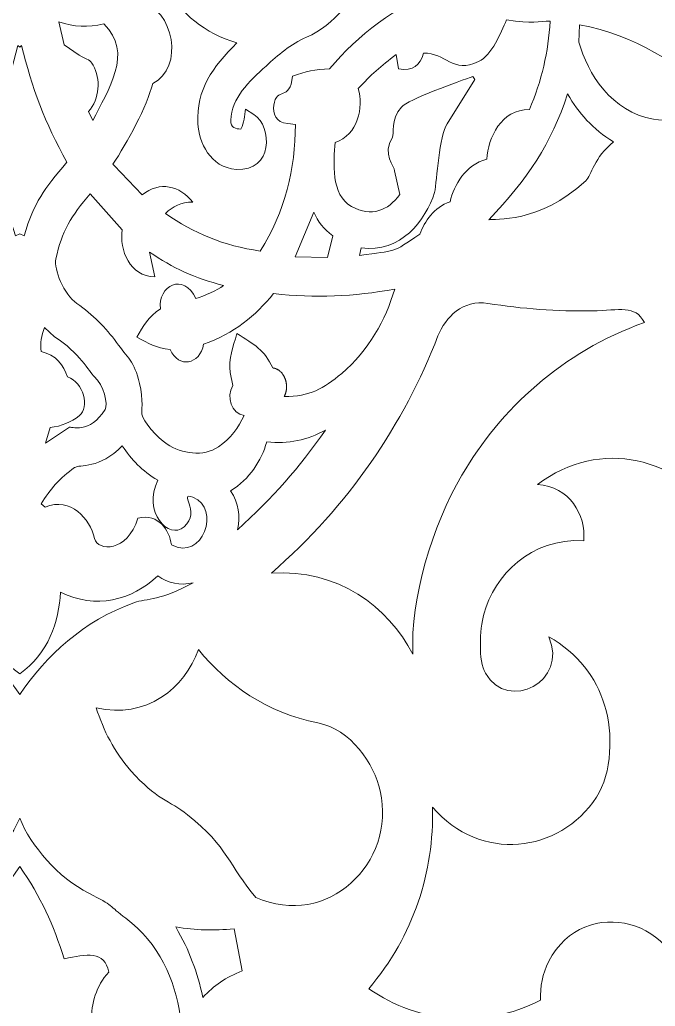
# Model space of a CAD drawing. Header units: millimetres. Extents: x -14.9 to 15.1, y 6.5 to 76.5.
# Drawn here: x 0.1 to 8.94, y 19.29 to 33.02 of the extents above; entities that cross this region are included whole.
import ezdxf

# ---------------------------------------------------------------- set-up
doc = ezdxf.new("R2010")
doc.units = ezdxf.units.MM
doc.header["$MEASUREMENT"] = 0
doc.layers.add('Layer 1', color=7, linetype='Continuous')

msp = doc.modelspace()

# ---------------------------------------------------------------- linework, layer by layer
at = {"layer": 'Layer 1', "color": 250, "lineweight": 9}
for points, knots in [([(-14.9024, 6.4618), (-14.9024, 6.4618), (15.0977, 6.4618), (15.0977, 6.4618), (15.0977, 6.4618), (15.0977, 6.4618), (15.0977, 76.4618), (15.0977, 76.4618), (15.0977, 76.4618), (15.0977, 76.4618), (-14.9024, 76.4618), (-14.9024, 76.4618), (-14.9024, 76.4618), (-14.9024, 76.4618), (-14.9024, 6.4618), (-14.9024, 6.4618)], [0, 0, 0, 0, 0.2, 0.2, 0.2, 0.2, 0.4, 0.4, 0.4, 0.4, 0.6, 0.6, 0.6, 0.6, 1, 1, 1, 1]), ([(1.4133, 30.9861), (1.4133, 30.9861), (1.4144, 30.9835), (1.4144, 30.9835), (1.4144, 30.9835), (1.4144, 30.9835), (1.3929, 31.0054), (1.3929, 31.0054), (1.3929, 31.0054), (1.59, 31.2963), (1.8683, 31.8141), (1.9466, 32.1278), (1.9466, 32.1278), (2.3881, 32.3531), (2.2472, 33.1511), (1.7627, 33.2869), (1.7627, 33.2869), (1.7627, 33.2869), (1.6818, 33.3692), (1.6818, 33.3692), (1.6818, 33.3692), (1.8425, 33.6169), (1.7871, 34.0939), (1.4833, 33.9643), (1.4833, 33.9643), (1.3513, 33.9079), (0.9987, 33.8509), (0.8487, 33.8483), (0.8487, 33.8483), (0.7308, 33.8462), (0.6401, 33.7955), (0.5633, 33.7272), (0.5633, 33.7272), (0.5633, 33.7272), (0.5372, 33.7484), (0.5372, 33.7484), (0.5372, 33.7484), (0.5372, 33.7484), (0.5515, 33.8464), (0.5515, 33.8464), (0.5515, 33.8464), (0.7233, 33.932), (0.8484, 34.1078), (0.8989, 34.2629), (0.8989, 34.2629), (1.1069, 34.2874), (1.2664, 34.4705), (1.3662, 34.5964), (1.3662, 34.5964), (1.2541, 34.7729), (1.1548, 34.9148), (0.9376, 35.0228), (0.9376, 35.0228), (0.9376, 35.0228), (1.1706, 35.4015), (1.1706, 35.4015), (1.1706, 35.4015), (1.4104, 35.2839), (1.6543, 35.2231), (1.9334, 35.2226), (1.9334, 35.2226), (1.9334, 35.2226), (2.0232, 34.6325), (2.0232, 34.6325), (2.0232, 34.6325), (2.0424, 34.5384), (1.8313, 33.8818), (2.1201, 33.4486), (2.1201, 33.4486), (2.3448, 33.112), (2.6664, 32.8233), (3.1171, 32.6953), (3.1171, 32.6953), (2.7777, 32.3512), (2.5519, 32.0481), (2.5769, 31.5725), (2.5769, 31.5725), (2.5903, 31.3144), (2.7404, 30.9595), (3.1119, 30.9345), (3.1119, 30.9345), (3.6211, 30.9001), (3.6162, 31.5275), (3.3543, 31.6974), (3.3543, 31.6974), (3.3543, 31.6974), (3.2358, 31.7728), (3.2358, 31.7728), (3.2358, 31.7728), (3.2235, 31.6788), (3.2221, 31.5824), (3.1744, 31.495), (3.1744, 31.495), (3.0993, 31.4975), (3.0318, 31.5041), (3.0333, 31.6201), (3.0333, 31.6201), (3.0376, 31.9225), (3.2909, 32.1582), (3.5241, 32.372), (3.5241, 32.372), (3.6868, 32.5209), (3.8687, 32.6776), (4.0844, 32.7726), (4.0844, 32.7726), (4.8894, 33.1276), (5.141, 34.2158), (5.0391, 34.9318), (5.0391, 34.9318), (5.0391, 34.9318), (4.9166, 35.4161), (4.9166, 35.4161), (4.9166, 35.4161), (4.9166, 35.4161), (4.9803, 35.4385), (4.9803, 35.4385), (4.9803, 35.4385), (5.046, 34.7237), (5.3332, 33.9581), (5.9528, 33.4333), (5.9528, 33.4333), (5.2988, 33.2016), (4.8116, 32.8087), (4.4077, 32.3328), (4.4077, 32.3328), (4.202, 32.3291), (4.079, 32.2968), (3.8933, 32.2312), (3.8933, 32.2312), (3.8543, 31.8688), (3.6716, 32.0938), (3.6311, 31.8266), (3.6311, 31.8266), (3.6156, 31.7238), (3.6572, 31.5767), (3.8259, 31.5713), (3.8259, 31.5713), (3.8259, 31.5713), (3.9315, 31.5579), (3.9315, 31.5579), (3.9315, 31.5579), (3.9301, 30.943), (3.7904, 30.3457), (3.4424, 29.798), (3.4424, 29.798), (2.9317, 29.8701), (2.5175, 30.0488), (2.1227, 30.3207), (2.1227, 30.3207), (2.2283, 30.4186), (2.3413, 30.4772), (2.5037, 30.4791), (2.5037, 30.4791), (2.327, 30.7068), (2.047, 30.7763), (1.7986, 30.5791), (1.7986, 30.5791), (1.7986, 30.5791), (1.4133, 30.9861), (1.4133, 30.9861)], [0, 0, 0, 0, 0.0243902, 0.0243902, 0.0243902, 0.0243902, 0.0487805, 0.0487805, 0.0487805, 0.0487805, 0.0731707, 0.0731707, 0.0731707, 0.0731707, 0.097561, 0.097561, 0.097561, 0.097561, 0.1219512, 0.1219512, 0.1219512, 0.1219512, 0.1463415, 0.1463415, 0.1463415, 0.1463415, 0.1707317, 0.1707317, 0.1707317, 0.1707317, 0.195122, 0.195122, 0.195122, 0.195122, 0.2195122, 0.2195122, 0.2195122, 0.2195122, 0.2439024, 0.2439024, 0.2439024, 0.2439024, 0.2682927, 0.2682927, 0.2682927, 0.2682927, 0.2926829, 0.2926829, 0.2926829, 0.2926829, 0.3170732, 0.3170732, 0.3170732, 0.3170732, 0.3414634, 0.3414634, 0.3414634, 0.3414634, 0.3658537, 0.3658537, 0.3658537, 0.3658537, 0.3902439, 0.3902439, 0.3902439, 0.3902439, 0.4146341, 0.4146341, 0.4146341, 0.4146341, 0.4390244, 0.4390244, 0.4390244, 0.4390244, 0.4634146, 0.4634146, 0.4634146, 0.4634146, 0.4878049, 0.4878049, 0.4878049, 0.4878049, 0.5121951, 0.5121951, 0.5121951, 0.5121951, 0.5365854, 0.5365854, 0.5365854, 0.5365854, 0.5609756, 0.5609756, 0.5609756, 0.5609756, 0.5853659, 0.5853659, 0.5853659, 0.5853659, 0.6097561, 0.6097561, 0.6097561, 0.6097561, 0.6341463, 0.6341463, 0.6341463, 0.6341463, 0.6585366, 0.6585366, 0.6585366, 0.6585366, 0.6829268, 0.6829268, 0.6829268, 0.6829268, 0.7073171, 0.7073171, 0.7073171, 0.7073171, 0.7317073, 0.7317073, 0.7317073, 0.7317073, 0.7560976, 0.7560976, 0.7560976, 0.7560976, 0.7804878, 0.7804878, 0.7804878, 0.7804878, 0.804878, 0.804878, 0.804878, 0.804878, 0.8292683, 0.8292683, 0.8292683, 0.8292683, 0.8536585, 0.8536585, 0.8536585, 0.8536585, 0.8780488, 0.8780488, 0.8780488, 0.8780488, 0.902439, 0.902439, 0.902439, 0.902439, 0.9268293, 0.9268293, 0.9268293, 0.9268293, 0.9512195, 0.9512195, 0.9512195, 0.9512195, 1, 1, 1, 1]), ([(1.1129, 31.6135), (1.1129, 31.6135), (1.0518, 31.7396), (1.0518, 31.7396), (1.0518, 31.7396), (1.2125, 31.9157), (1.2257, 32.1879), (1.1178, 32.3849), (1.1178, 32.3849), (1.0736, 32.4653), (1.0504, 32.4495), (0.9242, 32.5242), (0.9242, 32.5242), (0.9242, 32.5242), (0.7173, 32.6649), (0.7173, 32.6649), (0.7173, 32.6649), (0.7173, 32.6649), (0.6419, 32.9852), (0.6419, 32.9852), (0.6419, 32.9852), (0.8544, 32.9157), (1.0458, 32.9049), (1.2664, 32.9572), (1.2664, 32.9572), (1.6878, 32.5596), (1.3238, 32.0333), (1.1129, 31.6135)], [0, 0, 0, 0, 0.125, 0.125, 0.125, 0.125, 0.25, 0.25, 0.25, 0.25, 0.375, 0.375, 0.375, 0.375, 0.5, 0.5, 0.5, 0.5, 0.625, 0.625, 0.625, 0.625, 0.75, 0.75, 0.75, 0.75, 1, 1, 1, 1]), ([(5.662, 30.0311), (5.2663, 29.7619), (5.3409, 29.8112), (4.8251, 29.7353), (4.8251, 29.7353), (4.8251, 29.7353), (4.8461, 29.8428), (4.8461, 29.8428), (4.8461, 29.8428), (5.3954, 29.7638), (5.7463, 30.2246), (5.8671, 30.6132), (5.8671, 30.6132), (5.9029, 30.781), (5.9302, 31.4063), (6.0418, 31.5685), (6.0418, 31.5685), (6.0418, 31.5685), (6.4291, 32.1822), (6.4291, 32.1822), (6.4291, 32.1822), (6.4291, 32.1822), (6.4012, 32.2272), (6.4012, 32.2272), (6.4012, 32.2272), (6.2228, 32.1631), (5.4947, 31.9048), (5.4055, 31.8016), (5.4055, 31.8016), (5.2509, 31.6232), (5.3082, 31.4226), (5.2816, 31.3811), (5.2816, 31.3811), (5.1304, 31.1461), (5.312, 30.9705), (5.3111, 30.9142), (5.3111, 30.9142), (5.3111, 30.9142), (5.382, 30.584), (5.382, 30.584), (5.382, 30.584), (5.2204, 30.3577), (4.993, 30.2677), (4.7115, 30.419), (4.7115, 30.419), (4.4209, 30.5755), (4.4628, 31.0408), (4.4849, 31.3097), (4.4849, 31.3097), (4.8048, 31.4136), (4.8793, 31.7957), (4.8068, 32.0587), (4.8068, 32.0587), (4.9775, 32.2447), (5.1206, 32.3753), (5.3332, 32.531), (5.3332, 32.531), (5.3332, 32.531), (5.367, 32.3328), (5.367, 32.3328), (5.367, 32.3328), (5.5733, 32.2987), (5.6628, 32.3819), (5.7139, 32.5497), (5.7139, 32.5497), (6.0165, 32.5657), (6.1218, 32.2572), (6.4773, 32.4332), (6.4773, 32.4332), (6.6758, 32.5315), (6.7793, 32.8252), (6.8691, 33.0156), (6.8691, 33.0156), (7.2283, 32.9494), (7.3215, 33.0024), (7.4742, 32.9954), (7.4742, 32.9954), (7.4504, 32.5713), (7.3588, 32.1664), (7.1859, 31.7665), (7.1859, 31.7665), (6.7937, 31.7731), (6.6101, 31.3693), (6.594, 31.0771), (6.594, 31.0771), (6.2942, 30.9932), (6.1422, 30.7207), (6.0822, 30.4843), (6.0822, 30.4843), (5.8576, 30.4051), (5.7299, 30.2142), (5.662, 30.0311)], [0, 0, 0, 0, 0.0416667, 0.0416667, 0.0416667, 0.0416667, 0.0833333, 0.0833333, 0.0833333, 0.0833333, 0.125, 0.125, 0.125, 0.125, 0.1666667, 0.1666667, 0.1666667, 0.1666667, 0.2083333, 0.2083333, 0.2083333, 0.2083333, 0.25, 0.25, 0.25, 0.25, 0.2916667, 0.2916667, 0.2916667, 0.2916667, 0.3333333, 0.3333333, 0.3333333, 0.3333333, 0.375, 0.375, 0.375, 0.375, 0.4166667, 0.4166667, 0.4166667, 0.4166667, 0.4583333, 0.4583333, 0.4583333, 0.4583333, 0.5, 0.5, 0.5, 0.5, 0.5416667, 0.5416667, 0.5416667, 0.5416667, 0.5833333, 0.5833333, 0.5833333, 0.5833333, 0.625, 0.625, 0.625, 0.625, 0.6666667, 0.6666667, 0.6666667, 0.6666667, 0.7083333, 0.7083333, 0.7083333, 0.7083333, 0.75, 0.75, 0.75, 0.75, 0.7916667, 0.7916667, 0.7916667, 0.7916667, 0.8333333, 0.8333333, 0.8333333, 0.8333333, 0.875, 0.875, 0.875, 0.875, 0.9166667, 0.9166667, 0.9166667, 0.9166667, 1, 1, 1, 1]), ([(9.7646, 31.9133), (9.5124, 31.7087), (9.2947, 31.5701), (8.9109, 31.6345), (8.9109, 31.6345), (8.3311, 31.7316), (7.9943, 32.2664), (7.8761, 32.7057), (7.8761, 32.7057), (7.8761, 32.7057), (7.8847, 32.9468), (7.8847, 32.9468), (7.8847, 32.9468), (8.665, 32.7934), (9.2614, 32.4163), (9.7646, 31.9133)], [0, 0, 0, 0, 0.2, 0.2, 0.2, 0.2, 0.4, 0.4, 0.4, 0.4, 0.6, 0.6, 0.6, 0.6, 1, 1, 1, 1]), ([(0.0977, 30.0389), (0.0977, 30.0389), (0.1585, 30.0108), (0.1585, 30.0108), (0.1585, 30.0108), (0.2988, 30.4798), (0.4344, 30.658), (0.7529, 31.0328), (0.7529, 31.0328), (0.4471, 31.584), (0.2663, 32.0707), (0.124, 32.6597), (0.124, 32.6597), (0.124, 32.6597), (0.0977, 32.6322), (0.0977, 32.6322), (0.0977, 32.6322), (0.0977, 32.6322), (0.0713, 32.6597), (0.0713, 32.6597), (0.0713, 32.6597), (-0.071, 32.0707), (-0.2518, 31.584), (-0.5576, 31.0328), (-0.5576, 31.0328), (-0.2391, 30.658), (-0.1034, 30.4798), (0.0368, 30.0108), (0.0368, 30.0108), (0.0368, 30.0108), (0.0977, 30.0389), (0.0977, 30.0389)], [0, 0, 0, 0, 0.1111111, 0.1111111, 0.1111111, 0.1111111, 0.2222222, 0.2222222, 0.2222222, 0.2222222, 0.3333333, 0.3333333, 0.3333333, 0.3333333, 0.4444444, 0.4444444, 0.4444444, 0.4444444, 0.5555556, 0.5555556, 0.5555556, 0.5555556, 0.6666667, 0.6666667, 0.6666667, 0.6666667, 0.7777778, 0.7777778, 0.7777778, 0.7777778, 1, 1, 1, 1]), ([(6.6207, 30.2321), (7.1658, 30.8077), (7.4899, 31.2873), (7.7163, 31.9831), (7.7163, 31.9831), (7.8769, 31.7141), (8.062, 31.4961), (8.3572, 31.3154), (8.3572, 31.3154), (8.0861, 31.1046), (8.0511, 30.8515), (7.969, 30.7747), (7.969, 30.7747), (7.3195, 30.1673), (6.6941, 30.2536), (6.6207, 30.2321)], [0, 0, 0, 0, 0.2, 0.2, 0.2, 0.2, 0.4, 0.4, 0.4, 0.4, 0.6, 0.6, 0.6, 0.6, 1, 1, 1, 1]), ([(1.5214, 30.0938), (1.5214, 30.0938), (1.0794, 30.5951), (1.0794, 30.5951), (1.0794, 30.5951), (0.8123, 30.2889), (0.6817, 30.0702), (0.6008, 29.6884), (0.6008, 29.6884), (0.5701, 29.5439), (0.7067, 29.1963), (0.8935, 29.0676), (0.8935, 29.0676), (1.1115, 28.917), (1.2959, 28.7275), (1.4425, 28.5276), (1.4425, 28.5276), (1.598, 28.316), (1.6887, 28.2691), (1.7644, 27.9551), (1.7644, 27.9551), (1.8175, 27.735), (1.792, 27.5356), (1.7937, 27.5262), (1.7937, 27.5262), (1.8118, 27.4319), (2.0137, 27.1993), (2.1474, 27.1123), (2.1474, 27.1123), (2.3519, 26.9794), (2.648, 26.9268), (2.8629, 27.0741), (2.8629, 27.0741), (3.0333, 27.1908), (3.1406, 27.3442), (3.2198, 27.5116), (3.2198, 27.5116), (3.0436, 27.533), (2.9667, 27.7656), (3.0594, 27.9273), (3.0594, 27.9273), (3.0594, 27.9273), (3.023, 28.1064), (3.023, 28.1064), (3.023, 28.1064), (3.0037, 28.3084), (3.0605, 28.4515), (3.1193, 28.6495), (3.1193, 28.6495), (3.3583, 28.4984), (3.5041, 28.4201), (3.6174, 28.1715), (3.6174, 28.1715), (3.6174, 28.1715), (3.6177, 28.1715), (3.6177, 28.1715), (3.6177, 28.1715), (3.6177, 28.1715), (3.6182, 28.1715), (3.6182, 28.1715), (3.6182, 28.1715), (3.6182, 28.1715), (3.6225, 28.1708), (3.6225, 28.1708), (3.6225, 28.1708), (3.6225, 28.1708), (3.6228, 28.1708), (3.6228, 28.1708), (3.6228, 28.1708), (3.6228, 28.1708), (3.6234, 28.1708), (3.6234, 28.1708), (3.6234, 28.1708), (3.6234, 28.1708), (3.6237, 28.1705), (3.6237, 28.1705), (3.6237, 28.1705), (3.6237, 28.1705), (3.6243, 28.1705), (3.6243, 28.1705), (3.6243, 28.1705), (3.6243, 28.1705), (3.6245, 28.1705), (3.6245, 28.1705), (3.6245, 28.1705), (3.6245, 28.1705), (3.6248, 28.1705), (3.6248, 28.1705), (3.6248, 28.1705), (3.6248, 28.1705), (3.6251, 28.1703), (3.6251, 28.1703), (3.6251, 28.1703), (3.6251, 28.1703), (3.6257, 28.1703), (3.6257, 28.1703), (3.6257, 28.1703), (3.6257, 28.1703), (3.6263, 28.1703), (3.6263, 28.1703), (3.6263, 28.1703), (3.6263, 28.1703), (3.6297, 28.1696), (3.6297, 28.1696), (3.6297, 28.1696), (3.6297, 28.1696), (3.6303, 28.1694), (3.6303, 28.1694), (3.6303, 28.1694), (3.6303, 28.1694), (3.6309, 28.1694), (3.6309, 28.1694), (3.6309, 28.1694), (3.6309, 28.1694), (3.6311, 28.1694), (3.6311, 28.1694), (3.6311, 28.1694), (3.6311, 28.1694), (3.6317, 28.1691), (3.6317, 28.1691), (3.6317, 28.1691), (3.6317, 28.1691), (3.632, 28.1691), (3.632, 28.1691), (3.632, 28.1691), (3.632, 28.1691), (3.632, 28.1691), (3.632, 28.1691), (3.632, 28.1691), (3.632, 28.1691), (3.6326, 28.1691), (3.6326, 28.1691), (3.6326, 28.1691), (3.6326, 28.1691), (3.6331, 28.1689), (3.6331, 28.1689), (3.6331, 28.1689), (3.6331, 28.1689), (3.6334, 28.1689), (3.6334, 28.1689), (3.6334, 28.1689), (3.6334, 28.1689), (3.6372, 28.1679), (3.6372, 28.1679), (3.6372, 28.1679), (3.6372, 28.1679), (3.6375, 28.1679), (3.6375, 28.1679), (3.6375, 28.1679), (3.6375, 28.1679), (3.638, 28.1677), (3.638, 28.1677), (3.638, 28.1677), (3.638, 28.1677), (3.6386, 28.1677), (3.6386, 28.1677), (3.6386, 28.1677), (3.6386, 28.1677), (3.6389, 28.1675), (3.6389, 28.1675), (3.6389, 28.1675), (3.6389, 28.1675), (3.6392, 28.1675), (3.6392, 28.1675), (3.6392, 28.1675), (3.6392, 28.1675), (3.6395, 28.1675), (3.6395, 28.1675), (3.6395, 28.1675), (3.6395, 28.1675), (3.6397, 28.1675), (3.6397, 28.1675), (3.6397, 28.1675), (3.6397, 28.1675), (3.6403, 28.1672), (3.6403, 28.1672), (3.6403, 28.1672), (3.6403, 28.1672), (3.6406, 28.1672), (3.6406, 28.1672), (3.6406, 28.1672), (3.6406, 28.1672), (3.6412, 28.167), (3.6412, 28.167), (3.6412, 28.167), (3.6412, 28.167), (3.6438, 28.1663), (3.6438, 28.1663), (3.6438, 28.1663), (3.6438, 28.1663), (3.6443, 28.1661), (3.6443, 28.1661), (3.6443, 28.1661), (3.6443, 28.1661), (3.6446, 28.1661), (3.6446, 28.1661), (3.6446, 28.1661), (3.6446, 28.1661), (3.6452, 28.1658), (3.6452, 28.1658), (3.6452, 28.1658), (3.6452, 28.1658), (3.6452, 28.1658), (3.6452, 28.1658), (3.6452, 28.1658), (3.6452, 28.1658), (3.6458, 28.1658), (3.6458, 28.1658), (3.6458, 28.1658), (3.6458, 28.1658), (3.6461, 28.1656), (3.6461, 28.1656), (3.6461, 28.1656), (3.6461, 28.1656), (3.6466, 28.1656), (3.6466, 28.1656), (3.6466, 28.1656), (3.6466, 28.1656), (3.6438, 28.1661), (3.6438, 28.1661), (3.6438, 28.1661), (3.6438, 28.1661), (3.6466, 28.1656), (3.6466, 28.1656), (3.6466, 28.1656), (3.6466, 28.1656), (3.6529, 28.1635), (3.6529, 28.1635), (3.6529, 28.1635), (3.6529, 28.1635), (3.6529, 28.1635), (3.6529, 28.1635), (3.6529, 28.1635), (3.6529, 28.1635), (3.6593, 28.1614), (3.6593, 28.1614), (3.6593, 28.1614), (3.6593, 28.1614), (3.6598, 28.1611), (3.6598, 28.1611), (3.6598, 28.1611), (3.6598, 28.1611), (3.6656, 28.1588), (3.6656, 28.1588), (3.6656, 28.1588), (3.669, 28.1573), (3.6725, 28.1557), (3.6759, 28.154), (3.6759, 28.154), (3.6759, 28.154), (3.6788, 28.1526), (3.6788, 28.1526), (3.6788, 28.1526), (3.6788, 28.1526), (3.6796, 28.1522), (3.6796, 28.1522), (3.6796, 28.1522), (3.6796, 28.1522), (3.6836, 28.15), (3.6836, 28.15), (3.6836, 28.15), (3.6836, 28.15), (3.6842, 28.1496), (3.6842, 28.1496), (3.6842, 28.1496), (3.6842, 28.1496), (3.6888, 28.147), (3.6888, 28.147), (3.6888, 28.147), (3.6888, 28.147), (3.6899, 28.1463), (3.6899, 28.1463), (3.6899, 28.1463), (3.6899, 28.1463), (3.6951, 28.143), (3.6951, 28.143), (3.6951, 28.143), (3.6951, 28.143), (3.6954, 28.143), (3.6954, 28.143), (3.6954, 28.143), (3.6988, 28.1406), (3.7023, 28.1383), (3.7057, 28.1357), (3.7057, 28.1357), (3.7057, 28.1357), (3.7072, 28.1347), (3.7072, 28.1347), (3.7072, 28.1347), (3.7072, 28.1347), (3.7115, 28.1312), (3.7115, 28.1312), (3.7115, 28.1312), (3.7115, 28.1312), (3.712, 28.1307), (3.712, 28.1307), (3.712, 28.1307), (3.712, 28.1307), (3.7166, 28.1269), (3.7166, 28.1269), (3.7166, 28.1269), (3.7166, 28.1269), (3.7178, 28.126), (3.7178, 28.126), (3.7178, 28.126), (3.7227, 28.1218), (3.7272, 28.1173), (3.7318, 28.1128), (3.7318, 28.1128), (3.7318, 28.1128), (3.7361, 28.1078), (3.7361, 28.1078), (3.7361, 28.1078), (3.7361, 28.1078), (3.7364, 28.1076), (3.7364, 28.1076), (3.7364, 28.1076), (3.7364, 28.1076), (3.741, 28.1024), (3.741, 28.1024), (3.741, 28.1024), (3.7442, 28.0989), (3.747, 28.0954), (3.7499, 28.0916), (3.7499, 28.0916), (3.7499, 28.0916), (3.7505, 28.0909), (3.7505, 28.0909), (3.7505, 28.0909), (3.7505, 28.0909), (3.7539, 28.0859), (3.7539, 28.0859), (3.7539, 28.0859), (3.7539, 28.0859), (3.7548, 28.0848), (3.7548, 28.0848), (3.7548, 28.0848), (3.7548, 28.0848), (3.7579, 28.0803), (3.7579, 28.0803), (3.7579, 28.0803), (3.7579, 28.0803), (3.7582, 28.08), (3.7582, 28.08), (3.7582, 28.08), (3.7582, 28.08), (3.7605, 28.0763), (3.7605, 28.0763), (3.7605, 28.0763), (3.7605, 28.0763), (3.7628, 28.073), (3.7628, 28.073), (3.7628, 28.073), (3.7628, 28.073), (3.7634, 28.0723), (3.7634, 28.0723), (3.7634, 28.0723), (3.7634, 28.0723), (3.7657, 28.0683), (3.7657, 28.0683), (3.7657, 28.0683), (3.7657, 28.0683), (3.7657, 28.068), (3.7657, 28.068), (3.7657, 28.068), (3.7657, 28.068), (3.7688, 28.0631), (3.7688, 28.0631), (3.7688, 28.0631), (3.7688, 28.0631), (3.7697, 28.0612), (3.7697, 28.0612), (3.7697, 28.0612), (3.7697, 28.0612), (3.7723, 28.0565), (3.7723, 28.0565), (3.7723, 28.0565), (3.7723, 28.0565), (3.7731, 28.0553), (3.7731, 28.0553), (3.7731, 28.0553), (3.7731, 28.0553), (3.7754, 28.0506), (3.7754, 28.0506), (3.7754, 28.0506), (3.7754, 28.0506), (3.7769, 28.048), (3.7769, 28.048), (3.7769, 28.048), (3.7769, 28.048), (3.7789, 28.0437), (3.7789, 28.0437), (3.7789, 28.0437), (3.7789, 28.0437), (3.7797, 28.0419), (3.7797, 28.0419), (3.7797, 28.0419), (3.7797, 28.0419), (3.782, 28.0369), (3.782, 28.0369), (3.782, 28.0369), (3.782, 28.0369), (3.7823, 28.0357), (3.7823, 28.0357), (3.7823, 28.0357), (3.7843, 28.0315), (3.7861, 28.0272), (3.7878, 28.023), (3.7878, 28.023), (3.7878, 28.023), (3.7878, 28.023), (3.7878, 28.023), (3.7878, 28.023), (3.7878, 28.023), (3.7901, 28.0169), (3.7901, 28.0169), (3.7901, 28.0169), (3.7901, 28.0169), (3.7904, 28.0162), (3.7904, 28.0162), (3.7904, 28.0162), (3.7904, 28.0162), (3.7927, 28.0093), (3.7927, 28.0093), (3.7927, 28.0093), (3.7927, 28.0093), (3.7927, 28.0091), (3.7927, 28.0091), (3.7927, 28.0091), (3.7927, 28.0091), (3.7949, 28.002), (3.7949, 28.002), (3.7949, 28.002), (3.7949, 28.002), (3.7949, 28.0018), (3.7949, 28.0018), (3.7949, 28.0018), (3.7949, 28.0018), (3.797, 27.995), (3.797, 27.995), (3.797, 27.995), (3.797, 27.995), (3.7972, 27.9942), (3.7972, 27.9942), (3.7972, 27.9942), (3.7972, 27.9942), (3.799, 27.9879), (3.799, 27.9879), (3.799, 27.9879), (3.799, 27.9879), (3.8007, 27.9808), (3.8007, 27.9808), (3.8007, 27.9808), (3.8007, 27.9808), (3.8007, 27.9806), (3.8007, 27.9806), (3.8007, 27.9806), (3.8007, 27.9806), (3.801, 27.9789), (3.801, 27.9789), (3.801, 27.9789), (3.801, 27.9789), (3.8021, 27.9733), (3.8021, 27.9733), (3.8021, 27.9733), (3.8021, 27.9733), (3.8024, 27.973), (3.8024, 27.973), (3.8024, 27.973), (3.8033, 27.9688), (3.8038, 27.9643), (3.8047, 27.9601), (3.8047, 27.9601), (3.8047, 27.9601), (3.805, 27.9587), (3.805, 27.9587), (3.805, 27.9587), (3.805, 27.9587), (3.8053, 27.9554), (3.8053, 27.9554), (3.8053, 27.9554), (3.8053, 27.9554), (3.8058, 27.9511), (3.8058, 27.9511), (3.8058, 27.9511), (3.8058, 27.9511), (3.8061, 27.9502), (3.8061, 27.9502), (3.8061, 27.9502), (3.8061, 27.9502), (3.8067, 27.9443), (3.8067, 27.9443), (3.8067, 27.9443), (3.8067, 27.9443), (3.807, 27.9431), (3.807, 27.9431), (3.807, 27.9431), (3.807, 27.9431), (3.8076, 27.9377), (3.8076, 27.9377), (3.8076, 27.9377), (3.8076, 27.9377), (3.8076, 27.9363), (3.8076, 27.9363), (3.8076, 27.9363), (3.8076, 27.9363), (3.8079, 27.9316), (3.8079, 27.9316), (3.8079, 27.9316), (3.8079, 27.9316), (3.8081, 27.9287), (3.8081, 27.9287), (3.8081, 27.9287), (3.8081, 27.9287), (3.8084, 27.9233), (3.8084, 27.9233), (3.8084, 27.9233), (3.8084, 27.9233), (3.8084, 27.9212), (3.8084, 27.9212), (3.8084, 27.9212), (3.8084, 27.9212), (3.8087, 27.9153), (3.8087, 27.9153), (3.8087, 27.9153), (3.8087, 27.9153), (3.8087, 27.9136), (3.8087, 27.9136), (3.8087, 27.9136), (3.8087, 27.9136), (3.8087, 27.9113), (3.8087, 27.9113), (3.8087, 27.9113), (3.8087, 27.9113), (3.8087, 27.9061), (3.8087, 27.9061), (3.8087, 27.9061), (3.8087, 27.9061), (3.8084, 27.8993), (3.8084, 27.8993), (3.8084, 27.8993), (3.8084, 27.8993), (3.8084, 27.8986), (3.8084, 27.8986), (3.8084, 27.8986), (3.8084, 27.8986), (3.8081, 27.891), (3.8081, 27.891), (3.8081, 27.891), (3.8081, 27.891), (3.8081, 27.891), (3.8081, 27.891), (3.8081, 27.891), (3.8081, 27.891), (3.8076, 27.8835), (3.8076, 27.8835), (3.8076, 27.8835), (3.8076, 27.8835), (3.8076, 27.883), (3.8076, 27.883), (3.8076, 27.883), (3.8076, 27.883), (3.807, 27.8759), (3.807, 27.8759), (3.807, 27.8759), (3.807, 27.8759), (3.8067, 27.875), (3.8067, 27.875), (3.8067, 27.875), (3.8067, 27.875), (3.8058, 27.8684), (3.8058, 27.8684), (3.8058, 27.8684), (3.8058, 27.8684), (3.8058, 27.867), (3.8058, 27.867), (3.8058, 27.867), (3.8058, 27.867), (3.8047, 27.8608), (3.8047, 27.8608), (3.8047, 27.8608), (3.8047, 27.8608), (3.8044, 27.859), (3.8044, 27.859), (3.8044, 27.859), (3.8044, 27.859), (3.8036, 27.8533), (3.8036, 27.8533), (3.8036, 27.8533), (3.8036, 27.8533), (3.8033, 27.8521), (3.8033, 27.8521), (3.8033, 27.8521), (3.8033, 27.8521), (3.8024, 27.8476), (3.8024, 27.8476), (3.8024, 27.8476), (3.8024, 27.8476), (3.8018, 27.8451), (3.8018, 27.8451), (3.8018, 27.8451), (3.8018, 27.8451), (3.8007, 27.8401), (3.8007, 27.8401), (3.8007, 27.8401), (3.8007, 27.8401), (3.8001, 27.8373), (3.8001, 27.8373), (3.8001, 27.8373), (3.8001, 27.8373), (3.799, 27.833), (3.799, 27.833), (3.799, 27.833), (3.799, 27.833), (3.7975, 27.8278), (3.7975, 27.8278), (3.7975, 27.8278), (3.7975, 27.8278), (3.7972, 27.8267), (3.7972, 27.8267), (3.7972, 27.8267), (3.7972, 27.8267), (3.7952, 27.8203), (3.7952, 27.8203), (3.7952, 27.8203), (3.7952, 27.8203), (3.7947, 27.8189), (3.7947, 27.8189), (3.7947, 27.8189), (3.7947, 27.8189), (3.7929, 27.8132), (3.7929, 27.8132), (3.7929, 27.8132), (3.7929, 27.8132), (3.7921, 27.8109), (3.7921, 27.8109), (3.7921, 27.8109), (3.7921, 27.8109), (3.7901, 27.8052), (3.7901, 27.8052), (3.7901, 27.8052), (3.7901, 27.8052), (3.7895, 27.804), (3.7895, 27.804), (3.7895, 27.804), (3.7895, 27.804), (3.7889, 27.8022), (3.7889, 27.8022), (3.7889, 27.8022), (3.7889, 27.8022), (3.7866, 27.7965), (3.7866, 27.7965), (3.7866, 27.7965), (3.7866, 27.7965), (3.7861, 27.7951), (3.7861, 27.7951), (3.7861, 27.7951), (3.7861, 27.7951), (3.7832, 27.789), (3.7832, 27.789), (3.7832, 27.789), (3.7832, 27.789), (3.7829, 27.788), (3.7829, 27.788), (3.7829, 27.788), (3.7829, 27.788), (3.7797, 27.7814), (3.7797, 27.7814), (3.7797, 27.7814), (3.7797, 27.7814), (3.7795, 27.7809), (3.7795, 27.7809), (3.7795, 27.7809), (3.7795, 27.7809), (3.776, 27.7741), (3.776, 27.7741), (3.776, 27.7741), (4.1303, 27.772), (4.3231, 27.8804), (4.5755, 28.0942), (4.5755, 28.0942), (4.9542, 28.4152), (5.1823, 28.8394), (5.3145, 29.2682), (5.3145, 29.2682), (4.7428, 29.1635), (4.2092, 29.1397), (3.6277, 29.2062), (3.6277, 29.2062), (3.3721, 28.8939), (3.0823, 28.6523), (2.6558, 28.5029), (2.6558, 28.5029), (2.6061, 28.2167), (2.3029, 28.1602), (2.191, 28.4274), (2.191, 28.4274), (1.9911, 28.4496), (1.8901, 28.5085), (1.7274, 28.5993), (1.7274, 28.5993), (1.8175, 28.7553), (1.8832, 28.8809), (2.0545, 28.9926), (2.0545, 28.9926), (2.0154, 29.3174), (2.3769, 29.5043), (2.5476, 29.1362), (2.5476, 29.1362), (2.6658, 29.1755), (2.8405, 29.2469), (2.9335, 29.3195), (2.9335, 29.3195), (2.533, 29.4159), (2.2246, 29.5656), (1.9044, 29.7827), (1.9044, 29.7827), (1.9044, 29.7827), (1.977, 29.4367), (1.977, 29.4367), (1.977, 29.4367), (1.6282, 29.4435), (1.483, 29.8133), (1.5214, 30.0938)], [0, 0, 0, 0, 0.0054945, 0.0054945, 0.0054945, 0.0054945, 0.010989, 0.010989, 0.010989, 0.010989, 0.0164835, 0.0164835, 0.0164835, 0.0164835, 0.021978, 0.021978, 0.021978, 0.021978, 0.0274725, 0.0274725, 0.0274725, 0.0274725, 0.032967, 0.032967, 0.032967, 0.032967, 0.0384615, 0.0384615, 0.0384615, 0.0384615, 0.043956, 0.043956, 0.043956, 0.043956, 0.0494505, 0.0494505, 0.0494505, 0.0494505, 0.0549451, 0.0549451, 0.0549451, 0.0549451, 0.0604396, 0.0604396, 0.0604396, 0.0604396, 0.0659341, 0.0659341, 0.0659341, 0.0659341, 0.0714286, 0.0714286, 0.0714286, 0.0714286, 0.0769231, 0.0769231, 0.0769231, 0.0769231, 0.0824176, 0.0824176, 0.0824176, 0.0824176, 0.0879121, 0.0879121, 0.0879121, 0.0879121, 0.0934066, 0.0934066, 0.0934066, 0.0934066, 0.0989011, 0.0989011, 0.0989011, 0.0989011, 0.1043956, 0.1043956, 0.1043956, 0.1043956, 0.1098901, 0.1098901, 0.1098901, 0.1098901, 0.1153846, 0.1153846, 0.1153846, 0.1153846, 0.1208791, 0.1208791, 0.1208791, 0.1208791, 0.1263736, 0.1263736, 0.1263736, 0.1263736, 0.1318681, 0.1318681, 0.1318681, 0.1318681, 0.1373626, 0.1373626, 0.1373626, 0.1373626, 0.1428571, 0.1428571, 0.1428571, 0.1428571, 0.1483516, 0.1483516, 0.1483516, 0.1483516, 0.1538462, 0.1538462, 0.1538462, 0.1538462, 0.1593407, 0.1593407, 0.1593407, 0.1593407, 0.1648352, 0.1648352, 0.1648352, 0.1648352, 0.1703297, 0.1703297, 0.1703297, 0.1703297, 0.1758242, 0.1758242, 0.1758242, 0.1758242, 0.1813187, 0.1813187, 0.1813187, 0.1813187, 0.1868132, 0.1868132, 0.1868132, 0.1868132, 0.1923077, 0.1923077, 0.1923077, 0.1923077, 0.1978022, 0.1978022, 0.1978022, 0.1978022, 0.2032967, 0.2032967, 0.2032967, 0.2032967, 0.2087912, 0.2087912, 0.2087912, 0.2087912, 0.2142857, 0.2142857, 0.2142857, 0.2142857, 0.2197802, 0.2197802, 0.2197802, 0.2197802, 0.2252747, 0.2252747, 0.2252747, 0.2252747, 0.2307692, 0.2307692, 0.2307692, 0.2307692, 0.2362637, 0.2362637, 0.2362637, 0.2362637, 0.2417582, 0.2417582, 0.2417582, 0.2417582, 0.2472527, 0.2472527, 0.2472527, 0.2472527, 0.2527473, 0.2527473, 0.2527473, 0.2527473, 0.2582418, 0.2582418, 0.2582418, 0.2582418, 0.2637363, 0.2637363, 0.2637363, 0.2637363, 0.2692308, 0.2692308, 0.2692308, 0.2692308, 0.2747253, 0.2747253, 0.2747253, 0.2747253, 0.2802198, 0.2802198, 0.2802198, 0.2802198, 0.2857143, 0.2857143, 0.2857143, 0.2857143, 0.2912088, 0.2912088, 0.2912088, 0.2912088, 0.2967033, 0.2967033, 0.2967033, 0.2967033, 0.3021978, 0.3021978, 0.3021978, 0.3021978, 0.3076923, 0.3076923, 0.3076923, 0.3076923, 0.3131868, 0.3131868, 0.3131868, 0.3131868, 0.3186813, 0.3186813, 0.3186813, 0.3186813, 0.3241758, 0.3241758, 0.3241758, 0.3241758, 0.3296703, 0.3296703, 0.3296703, 0.3296703, 0.3351648, 0.3351648, 0.3351648, 0.3351648, 0.3406593, 0.3406593, 0.3406593, 0.3406593, 0.3461538, 0.3461538, 0.3461538, 0.3461538, 0.3516484, 0.3516484, 0.3516484, 0.3516484, 0.3571429, 0.3571429, 0.3571429, 0.3571429, 0.3626374, 0.3626374, 0.3626374, 0.3626374, 0.3681319, 0.3681319, 0.3681319, 0.3681319, 0.3736264, 0.3736264, 0.3736264, 0.3736264, 0.3791209, 0.3791209, 0.3791209, 0.3791209, 0.3846154, 0.3846154, 0.3846154, 0.3846154, 0.3901099, 0.3901099, 0.3901099, 0.3901099, 0.3956044, 0.3956044, 0.3956044, 0.3956044, 0.4010989, 0.4010989, 0.4010989, 0.4010989, 0.4065934, 0.4065934, 0.4065934, 0.4065934, 0.4120879, 0.4120879, 0.4120879, 0.4120879, 0.4175824, 0.4175824, 0.4175824, 0.4175824, 0.4230769, 0.4230769, 0.4230769, 0.4230769, 0.4285714, 0.4285714, 0.4285714, 0.4285714, 0.4340659, 0.4340659, 0.4340659, 0.4340659, 0.4395604, 0.4395604, 0.4395604, 0.4395604, 0.4450549, 0.4450549, 0.4450549, 0.4450549, 0.4505495, 0.4505495, 0.4505495, 0.4505495, 0.456044, 0.456044, 0.456044, 0.456044, 0.4615385, 0.4615385, 0.4615385, 0.4615385, 0.467033, 0.467033, 0.467033, 0.467033, 0.4725275, 0.4725275, 0.4725275, 0.4725275, 0.478022, 0.478022, 0.478022, 0.478022, 0.4835165, 0.4835165, 0.4835165, 0.4835165, 0.489011, 0.489011, 0.489011, 0.489011, 0.4945055, 0.4945055, 0.4945055, 0.4945055, 0.5, 0.5, 0.5, 0.5, 0.5054945, 0.5054945, 0.5054945, 0.5054945, 0.510989, 0.510989, 0.510989, 0.510989, 0.5164835, 0.5164835, 0.5164835, 0.5164835, 0.521978, 0.521978, 0.521978, 0.521978, 0.5274725, 0.5274725, 0.5274725, 0.5274725, 0.532967, 0.532967, 0.532967, 0.532967, 0.5384615, 0.5384615, 0.5384615, 0.5384615, 0.543956, 0.543956, 0.543956, 0.543956, 0.5494505, 0.5494505, 0.5494505, 0.5494505, 0.5549451, 0.5549451, 0.5549451, 0.5549451, 0.5604396, 0.5604396, 0.5604396, 0.5604396, 0.5659341, 0.5659341, 0.5659341, 0.5659341, 0.5714286, 0.5714286, 0.5714286, 0.5714286, 0.5769231, 0.5769231, 0.5769231, 0.5769231, 0.5824176, 0.5824176, 0.5824176, 0.5824176, 0.5879121, 0.5879121, 0.5879121, 0.5879121, 0.5934066, 0.5934066, 0.5934066, 0.5934066, 0.5989011, 0.5989011, 0.5989011, 0.5989011, 0.6043956, 0.6043956, 0.6043956, 0.6043956, 0.6098901, 0.6098901, 0.6098901, 0.6098901, 0.6153846, 0.6153846, 0.6153846, 0.6153846, 0.6208791, 0.6208791, 0.6208791, 0.6208791, 0.6263736, 0.6263736, 0.6263736, 0.6263736, 0.6318681, 0.6318681, 0.6318681, 0.6318681, 0.6373626, 0.6373626, 0.6373626, 0.6373626, 0.6428571, 0.6428571, 0.6428571, 0.6428571, 0.6483516, 0.6483516, 0.6483516, 0.6483516, 0.6538462, 0.6538462, 0.6538462, 0.6538462, 0.6593407, 0.6593407, 0.6593407, 0.6593407, 0.6648352, 0.6648352, 0.6648352, 0.6648352, 0.6703297, 0.6703297, 0.6703297, 0.6703297, 0.6758242, 0.6758242, 0.6758242, 0.6758242, 0.6813187, 0.6813187, 0.6813187, 0.6813187, 0.6868132, 0.6868132, 0.6868132, 0.6868132, 0.6923077, 0.6923077, 0.6923077, 0.6923077, 0.6978022, 0.6978022, 0.6978022, 0.6978022, 0.7032967, 0.7032967, 0.7032967, 0.7032967, 0.7087912, 0.7087912, 0.7087912, 0.7087912, 0.7142857, 0.7142857, 0.7142857, 0.7142857, 0.7197802, 0.7197802, 0.7197802, 0.7197802, 0.7252747, 0.7252747, 0.7252747, 0.7252747, 0.7307692, 0.7307692, 0.7307692, 0.7307692, 0.7362637, 0.7362637, 0.7362637, 0.7362637, 0.7417582, 0.7417582, 0.7417582, 0.7417582, 0.7472527, 0.7472527, 0.7472527, 0.7472527, 0.7527473, 0.7527473, 0.7527473, 0.7527473, 0.7582418, 0.7582418, 0.7582418, 0.7582418, 0.7637363, 0.7637363, 0.7637363, 0.7637363, 0.7692308, 0.7692308, 0.7692308, 0.7692308, 0.7747253, 0.7747253, 0.7747253, 0.7747253, 0.7802198, 0.7802198, 0.7802198, 0.7802198, 0.7857143, 0.7857143, 0.7857143, 0.7857143, 0.7912088, 0.7912088, 0.7912088, 0.7912088, 0.7967033, 0.7967033, 0.7967033, 0.7967033, 0.8021978, 0.8021978, 0.8021978, 0.8021978, 0.8076923, 0.8076923, 0.8076923, 0.8076923, 0.8131868, 0.8131868, 0.8131868, 0.8131868, 0.8186813, 0.8186813, 0.8186813, 0.8186813, 0.8241758, 0.8241758, 0.8241758, 0.8241758, 0.8296703, 0.8296703, 0.8296703, 0.8296703, 0.8351648, 0.8351648, 0.8351648, 0.8351648, 0.8406593, 0.8406593, 0.8406593, 0.8406593, 0.8461538, 0.8461538, 0.8461538, 0.8461538, 0.8516484, 0.8516484, 0.8516484, 0.8516484, 0.8571429, 0.8571429, 0.8571429, 0.8571429, 0.8626374, 0.8626374, 0.8626374, 0.8626374, 0.8681319, 0.8681319, 0.8681319, 0.8681319, 0.8736264, 0.8736264, 0.8736264, 0.8736264, 0.8791209, 0.8791209, 0.8791209, 0.8791209, 0.8846154, 0.8846154, 0.8846154, 0.8846154, 0.8901099, 0.8901099, 0.8901099, 0.8901099, 0.8956044, 0.8956044, 0.8956044, 0.8956044, 0.9010989, 0.9010989, 0.9010989, 0.9010989, 0.9065934, 0.9065934, 0.9065934, 0.9065934, 0.9120879, 0.9120879, 0.9120879, 0.9120879, 0.9175824, 0.9175824, 0.9175824, 0.9175824, 0.9230769, 0.9230769, 0.9230769, 0.9230769, 0.9285714, 0.9285714, 0.9285714, 0.9285714, 0.9340659, 0.9340659, 0.9340659, 0.9340659, 0.9395604, 0.9395604, 0.9395604, 0.9395604, 0.9450549, 0.9450549, 0.9450549, 0.9450549, 0.9505495, 0.9505495, 0.9505495, 0.9505495, 0.956044, 0.956044, 0.956044, 0.956044, 0.9615385, 0.9615385, 0.9615385, 0.9615385, 0.967033, 0.967033, 0.967033, 0.967033, 0.9725275, 0.9725275, 0.9725275, 0.9725275, 0.978022, 0.978022, 0.978022, 0.978022, 0.9835165, 0.9835165, 0.9835165, 0.9835165, 0.989011, 0.989011, 0.989011, 0.989011, 1, 1, 1, 1]), ([(4.3796, 29.7065), (4.3796, 29.7065), (3.9301, 29.7162), (3.9301, 29.7162), (3.9301, 29.7162), (3.9301, 29.7162), (4.1868, 30.3368), (4.1868, 30.3368), (4.1868, 30.3368), (4.2476, 30.2102), (4.3268, 30.1011), (4.451, 30.0096), (4.451, 30.0096), (4.451, 30.0096), (4.3796, 29.7065), (4.3796, 29.7065)], [0, 0, 0, 0, 0.2, 0.2, 0.2, 0.2, 0.4, 0.4, 0.4, 0.4, 0.6, 0.6, 0.6, 0.6, 1, 1, 1, 1]), ([(5.5667, 24.189), (5.524, 24.9564), (5.8407, 25.9824), (6.2486, 26.6815), (6.2486, 26.6815), (6.7865, 27.6032), (7.636, 28.3897), (8.7869, 28.8043), (8.7869, 28.8043), (8.6509, 29.0544), (8.449, 28.9719), (8.0585, 28.9655), (8.0585, 28.9655), (7.5729, 28.9577), (7.0869, 28.9929), (6.6101, 29.0692), (6.6101, 29.0692), (6.2621, 29.1249), (6.0163, 28.8776), (5.9144, 28.6158), (5.9144, 28.6158), (5.437, 27.3871), (4.6774, 26.2567), (3.5973, 25.3161), (3.5973, 25.3161), (4.5213, 25.379), (5.2196, 24.8518), (5.5667, 24.189)], [0, 0, 0, 0, 0.125, 0.125, 0.125, 0.125, 0.25, 0.25, 0.25, 0.25, 0.375, 0.375, 0.375, 0.375, 0.5, 0.5, 0.5, 0.5, 0.625, 0.625, 0.625, 0.625, 0.75, 0.75, 0.75, 0.75, 1, 1, 1, 1]), ([(0.4545, 27.1227), (0.4545, 27.1227), (0.7879, 27.3494), (0.7879, 27.3494), (0.7879, 27.3494), (0.7968, 27.351), (1.0799, 27.2539), (1.2839, 27.5915), (1.2839, 27.5915), (1.3292, 27.6664), (1.2673, 27.9313), (1.1339, 28.0508), (1.1339, 28.0508), (1.0593, 28.1177), (0.9351, 28.3803), (0.5799, 28.6059), (0.5799, 28.6059), (0.5799, 28.6059), (0.4439, 28.735), (0.4439, 28.735), (0.4439, 28.735), (0.3966, 28.6207), (0.382, 28.5189), (0.3937, 28.3987), (0.3937, 28.3987), (0.6017, 28.3567), (0.7119, 28.2057), (0.7626, 28.0454), (0.7626, 28.0454), (0.9896, 27.9754), (1.069, 27.6178), (0.9262, 27.5071), (0.9262, 27.5071), (0.8091, 27.4163), (0.6803, 27.3598), (0.5202, 27.3423), (0.5202, 27.3423), (0.5202, 27.3423), (0.4545, 27.1227), (0.4545, 27.1227)], [0, 0, 0, 0, 0.0909091, 0.0909091, 0.0909091, 0.0909091, 0.1818182, 0.1818182, 0.1818182, 0.1818182, 0.2727273, 0.2727273, 0.2727273, 0.2727273, 0.3636364, 0.3636364, 0.3636364, 0.3636364, 0.4545455, 0.4545455, 0.4545455, 0.4545455, 0.5454545, 0.5454545, 0.5454545, 0.5454545, 0.6363636, 0.6363636, 0.6363636, 0.6363636, 0.7272727, 0.7272727, 0.7272727, 0.7272727, 0.8181818, 0.8181818, 0.8181818, 0.8181818, 1, 1, 1, 1]), ([(3.1259, 25.9204), (3.1693, 26.1179), (3.1446, 26.2827), (3.0304, 26.4625), (3.0304, 26.4625), (3.2958, 26.6275), (3.4582, 26.8785), (3.5322, 27.1413), (3.5322, 27.1413), (3.8331, 27.1095), (4.0982, 27.1693), (4.3501, 27.3046), (4.3501, 27.3046), (3.9834, 26.7868), (3.6179, 26.363), (3.1259, 25.9204)], [0, 0, 0, 0, 0.2, 0.2, 0.2, 0.2, 0.4, 0.4, 0.4, 0.4, 0.6, 0.6, 0.6, 0.6, 1, 1, 1, 1]), ([(14.1002, 21.8842), (13.0006, 22.4376), (11.8, 22.7584), (10.5059, 22.7801), (10.5059, 22.7801), (10.1011, 22.7869), (9.6616, 22.4572), (9.4554, 22.1595), (9.4554, 22.1595), (9.054, 21.5797), (9.1461, 20.7972), (9.793, 20.4507), (9.793, 20.4507), (10.2535, 20.204), (10.7716, 20.3331), (11.0972, 20.6886), (11.0972, 20.6886), (10.3025, 20.7729), (10.3424, 22.0087), (11.2248, 21.9853), (11.2248, 21.9853), (11.9879, 21.9653), (12.2203, 20.8705), (12.212, 20.3791), (12.212, 20.3791), (12.2088, 20.1913), (12.2909, 19.9777), (12.5353, 19.9619), (12.5353, 19.9619), (12.8187, 19.9433), (12.8715, 20.2874), (13.3084, 20.2127), (13.3084, 20.2127), (13.7637, 20.1347), (13.873, 19.6965), (13.8173, 19.3487), (13.8173, 19.3487), (13.6848, 18.5188), (12.6747, 17.9925), (11.932, 18.7095), (11.932, 18.7095), (11.3926, 19.2296), (10.5911, 19.3861), (9.8581, 19.017), (9.8581, 19.017), (9.6217, 18.898), (9.3274, 19.0439), (9.3334, 19.4106), (9.3334, 19.4106), (9.3506, 20.4934), (7.9469, 20.8726), (7.4567, 19.9157), (7.4567, 19.9157), (7.3666, 19.7401), (7.3347, 19.5641), (7.3408, 19.3748), (7.3408, 19.3748), (6.5447, 18.9699), (5.6645, 19.0449), (4.9516, 19.5341), (4.9516, 19.5341), (5.5822, 20.2761), (5.8588, 21.1604), (5.8392, 22.0596), (5.8392, 22.0596), (6.4991, 21.2889), (7.6067, 21.4131), (8.1182, 22.1977), (8.1182, 22.1977), (8.3371, 22.5328), (8.3514, 23.099), (8.2324, 23.4794), (8.2324, 23.4794), (8.1122, 23.864), (7.8609, 24.2062), (7.4552, 24.4304), (7.4552, 24.4304), (7.7326, 23.8105), (6.8958, 23.3724), (6.5739, 23.9251), (6.5739, 23.9251), (6.4738, 24.0971), (6.4956, 24.5353), (6.5524, 24.7446), (6.5524, 24.7446), (6.7007, 25.2923), (7.2034, 25.8054), (7.9421, 25.7677), (7.9421, 25.7677), (7.9736, 26.1273), (7.7487, 26.5257), (7.2983, 26.5492), (7.2983, 26.5492), (8.1733, 27.2082), (9.2769, 26.9303), (9.8369, 26.0675), (9.8369, 26.0675), (10.3217, 25.3203), (10.1132, 25.0601), (11.0848, 24.2654), (11.0848, 24.2654), (11.9171, 23.5845), (12.9315, 23.1232), (14.1002, 22.9835), (14.1002, 22.9835), (14.1002, 22.9835), (14.1002, 21.8842), (14.1002, 21.8842)], [0, 0, 0, 0, 0.0357143, 0.0357143, 0.0357143, 0.0357143, 0.0714286, 0.0714286, 0.0714286, 0.0714286, 0.1071429, 0.1071429, 0.1071429, 0.1071429, 0.1428571, 0.1428571, 0.1428571, 0.1428571, 0.1785714, 0.1785714, 0.1785714, 0.1785714, 0.2142857, 0.2142857, 0.2142857, 0.2142857, 0.25, 0.25, 0.25, 0.25, 0.2857143, 0.2857143, 0.2857143, 0.2857143, 0.3214286, 0.3214286, 0.3214286, 0.3214286, 0.3571429, 0.3571429, 0.3571429, 0.3571429, 0.3928571, 0.3928571, 0.3928571, 0.3928571, 0.4285714, 0.4285714, 0.4285714, 0.4285714, 0.4642857, 0.4642857, 0.4642857, 0.4642857, 0.5, 0.5, 0.5, 0.5, 0.5357143, 0.5357143, 0.5357143, 0.5357143, 0.5714286, 0.5714286, 0.5714286, 0.5714286, 0.6071429, 0.6071429, 0.6071429, 0.6071429, 0.6428571, 0.6428571, 0.6428571, 0.6428571, 0.6785714, 0.6785714, 0.6785714, 0.6785714, 0.7142857, 0.7142857, 0.7142857, 0.7142857, 0.75, 0.75, 0.75, 0.75, 0.7857143, 0.7857143, 0.7857143, 0.7857143, 0.8214286, 0.8214286, 0.8214286, 0.8214286, 0.8571429, 0.8571429, 0.8571429, 0.8571429, 0.8928571, 0.8928571, 0.8928571, 0.8928571, 0.9285714, 0.9285714, 0.9285714, 0.9285714, 1, 1, 1, 1]), ([(2.2065, 25.7123), (2.6411, 25.4717), (2.9005, 26.2247), (2.5071, 26.3722), (2.5071, 26.3722), (2.2845, 26.4559), (2.6322, 26.1808), (2.3838, 25.9605), (2.3838, 25.9605), (2.1715, 25.7724), (1.8029, 26.1698), (2.018, 26.6089), (2.018, 26.6089), (1.7963, 26.7359), (1.6514, 26.8955), (1.5246, 27.0887), (1.5246, 27.0887), (1.2044, 26.7592), (0.9316, 26.8325), (0.8616, 26.7854), (0.8616, 26.7854), (0.6562, 26.6468), (0.5159, 26.4748), (0.3977, 26.2815), (0.3977, 26.2815), (0.3977, 26.2815), (0.4502, 26.236), (0.4502, 26.236), (0.4502, 26.236), (0.8117, 26.3795), (1.0707, 26.0748), (1.139, 25.7997), (1.139, 25.7997), (1.1844, 25.6178), (1.5926, 25.5996), (1.7415, 26.0821), (1.7415, 26.0821), (2.0378, 26.149), (2.1778, 25.9089), (2.2065, 25.7123)], [0, 0, 0, 0, 0.0909091, 0.0909091, 0.0909091, 0.0909091, 0.1818182, 0.1818182, 0.1818182, 0.1818182, 0.2727273, 0.2727273, 0.2727273, 0.2727273, 0.3636364, 0.3636364, 0.3636364, 0.3636364, 0.4545455, 0.4545455, 0.4545455, 0.4545455, 0.5454545, 0.5454545, 0.5454545, 0.5454545, 0.6363636, 0.6363636, 0.6363636, 0.6363636, 0.7272727, 0.7272727, 0.7272727, 0.7272727, 0.8181818, 0.8181818, 0.8181818, 0.8181818, 1, 1, 1, 1]), ([(0.0977, 23.6297), (0.0977, 23.6297), (0.0977, 23.6297), (0.0977, 23.6297), (0.0977, 23.6297), (0.47, 24.1683), (0.9795, 24.6526), (1.6844, 24.9034), (1.6844, 24.9034), (1.8757, 24.9715), (2.0576, 24.9279), (2.5086, 25.1834), (2.5086, 25.1834), (2.3244, 25.1382), (2.1638, 25.1792), (2.0189, 25.2784), (2.0189, 25.2784), (1.6514, 24.9369), (1.1594, 24.8087), (0.6625, 25.0526), (0.6625, 25.0526), (0.6453, 24.6392), (0.4953, 24.1937), (0.0977, 23.9175), (0.0977, 23.9175), (-0.3, 24.1937), (-0.45, 24.6392), (-0.4672, 25.0526), (-0.4672, 25.0526), (-0.9641, 24.8087), (-1.4561, 24.9369), (-1.8236, 25.2784), (-1.8236, 25.2784), (-1.9684, 25.1792), (-2.1291, 25.1382), (-2.3133, 25.1834), (-2.3133, 25.1834), (-1.8328, 24.9112), (-1.7255, 25.0029), (-1.3697, 24.8579), (-1.3697, 24.8579), (-0.7231, 24.5949), (-0.2526, 24.1369), (0.0977, 23.6295), (0.0977, 23.6295), (0.0977, 23.6295), (0.0977, 23.6297), (0.0977, 23.6297), (0.0977, 23.6297), (0.0977, 23.6297), (0.0977, 23.6297), (0.0977, 23.6297)], [0, 0, 0, 0, 0.0714286, 0.0714286, 0.0714286, 0.0714286, 0.1428571, 0.1428571, 0.1428571, 0.1428571, 0.2142857, 0.2142857, 0.2142857, 0.2142857, 0.2857143, 0.2857143, 0.2857143, 0.2857143, 0.3571429, 0.3571429, 0.3571429, 0.3571429, 0.4285714, 0.4285714, 0.4285714, 0.4285714, 0.5, 0.5, 0.5, 0.5, 0.5714286, 0.5714286, 0.5714286, 0.5714286, 0.6428571, 0.6428571, 0.6428571, 0.6428571, 0.7142857, 0.7142857, 0.7142857, 0.7142857, 0.7857143, 0.7857143, 0.7857143, 0.7857143, 0.8571429, 0.8571429, 0.8571429, 0.8571429, 1, 1, 1, 1]), ([(0.0977, 23.6297), (0.0977, 23.6297), (0.0977, 23.6297), (0.0977, 23.6297), (0.0977, 23.6297), (0.47, 24.1683), (0.9795, 24.6526), (1.6844, 24.9034), (1.6844, 24.9034), (1.8757, 24.9715), (2.0576, 24.9279), (2.5086, 25.1834), (2.5086, 25.1834), (2.3244, 25.1382), (2.1638, 25.1792), (2.0189, 25.2784), (2.0189, 25.2784), (1.6514, 24.9369), (1.1594, 24.8087), (0.6625, 25.0526), (0.6625, 25.0526), (0.6453, 24.6392), (0.4953, 24.1937), (0.0977, 23.9175), (0.0977, 23.9175), (-0.3, 24.1937), (-0.45, 24.6392), (-0.4672, 25.0526), (-0.4672, 25.0526), (-0.9641, 24.8087), (-1.4561, 24.9369), (-1.8236, 25.2784), (-1.8236, 25.2784), (-1.9684, 25.1792), (-2.1291, 25.1382), (-2.3133, 25.1834), (-2.3133, 25.1834), (-1.8328, 24.9112), (-1.7255, 25.0029), (-1.3697, 24.8579), (-1.3697, 24.8579), (-0.7231, 24.5949), (-0.2526, 24.1369), (0.0977, 23.6295), (0.0977, 23.6295), (0.0977, 23.6295), (0.0977, 23.6297), (0.0977, 23.6297)], [0, 0, 0, 0, 0.0769231, 0.0769231, 0.0769231, 0.0769231, 0.1538462, 0.1538462, 0.1538462, 0.1538462, 0.2307692, 0.2307692, 0.2307692, 0.2307692, 0.3076923, 0.3076923, 0.3076923, 0.3076923, 0.3846154, 0.3846154, 0.3846154, 0.3846154, 0.4615385, 0.4615385, 0.4615385, 0.4615385, 0.5384615, 0.5384615, 0.5384615, 0.5384615, 0.6153846, 0.6153846, 0.6153846, 0.6153846, 0.6923077, 0.6923077, 0.6923077, 0.6923077, 0.7692308, 0.7692308, 0.7692308, 0.7692308, 0.8461538, 0.8461538, 0.8461538, 0.8461538, 1, 1, 1, 1]), ([(3.383, 20.804), (3.0055, 21.2453), (3.0014, 21.5012), (2.4317, 21.9545), (2.4317, 21.9545), (2.1821, 22.1531), (1.9945, 22.1659), (1.6451, 22.5665), (1.6451, 22.5665), (1.4098, 22.8364), (1.263, 23.1228), (1.1614, 23.4428), (1.1614, 23.4428), (1.8528, 23.2786), (2.3987, 23.7184), (2.5826, 24.2531), (2.5826, 24.2531), (2.9825, 23.7613), (3.533, 23.3721), (4.2459, 23.2335), (4.2459, 23.2335), (4.6978, 23.1454), (5.0285, 22.6658), (5.1126, 22.2856), (5.1126, 22.2856), (5.3349, 21.2813), (4.3776, 20.3635), (3.383, 20.804)], [0, 0, 0, 0, 0.125, 0.125, 0.125, 0.125, 0.25, 0.25, 0.25, 0.25, 0.375, 0.375, 0.375, 0.375, 0.5, 0.5, 0.5, 0.5, 0.625, 0.625, 0.625, 0.625, 0.75, 0.75, 0.75, 0.75, 1, 1, 1, 1]), ([(0.0977, 21.909), (0.0977, 21.909), (0.0977, 21.909), (0.0977, 21.909), (0.0977, 21.909), (-0.1095, 21.4444), (-0.4176, 21.0935), (-0.9302, 20.8309), (-0.9302, 20.8309), (-1.1285, 20.7296), (-1.3227, 20.5705), (-1.4839, 20.4293), (-1.4839, 20.4293), (-1.9033, 20.0619), (-2.1053, 19.5332), (-2.1434, 19.0387), (-2.1434, 19.0387), (-2.1532, 18.9112), (-2.0909, 18.9265), (-2.0663, 18.7599), (-2.0663, 18.7599), (-2.0663, 18.7599), (-2.0473, 18.6953), (-2.0473, 18.6953), (-2.0473, 18.6953), (-2.0473, 18.6953), (-1.6842, 18.627), (-1.6842, 18.627), (-1.6842, 18.627), (-1.6842, 18.627), (-1.6787, 18.6706), (-1.6787, 18.6706), (-1.6787, 18.6706), (-1.3815, 18.7938), (-1.1592, 18.9155), (-0.901, 19.0875), (-0.901, 19.0875), (-0.8975, 19.3282), (-0.9624, 19.5714), (-1.1402, 19.767), (-1.1402, 19.767), (-1.1179, 19.8841), (-1.0418, 20.0171), (-0.8691, 19.9975), (-0.8691, 19.9975), (-0.7045, 19.9789), (-0.7234, 19.997), (-0.5211, 19.949), (-0.5211, 19.949), (-0.3743, 20.4192), (-0.1938, 20.817), (0.0977, 21.2363), (0.0977, 21.2363), (0.3891, 20.817), (0.5696, 20.4192), (0.7165, 19.949), (0.7165, 19.949), (1.0257, 20.0223), (1.279, 20.063), (1.3355, 19.767), (1.3355, 19.767), (1.1577, 19.5714), (1.0928, 19.3282), (1.0963, 19.0875), (1.0963, 19.0875), (1.3545, 18.9155), (1.5768, 18.7938), (1.874, 18.6706), (1.874, 18.6706), (1.874, 18.6706), (1.8795, 18.627), (1.8795, 18.627), (1.8795, 18.627), (1.8795, 18.627), (2.2426, 18.6953), (2.2426, 18.6953), (2.2426, 18.6953), (2.2799, 18.7849), (2.236, 18.7535), (2.3215, 18.9353), (2.3215, 18.9353), (2.3542, 19.0043), (2.3379, 19.0684), (2.3267, 19.1575), (2.3267, 19.1575), (2.2633, 19.6506), (2.0301, 20.1738), (1.5748, 20.5139), (1.5748, 20.5139), (1.3315, 20.6954), (1.4101, 20.6864), (1.0584, 20.8637), (1.0584, 20.8637), (0.6272, 21.0812), (0.2534, 21.5198), (0.0977, 21.909), (0.0977, 21.909), (0.0977, 21.909), (0.0977, 21.909), (0.0977, 21.909)], [0, 0, 0, 0, 0.0384615, 0.0384615, 0.0384615, 0.0384615, 0.0769231, 0.0769231, 0.0769231, 0.0769231, 0.1153846, 0.1153846, 0.1153846, 0.1153846, 0.1538462, 0.1538462, 0.1538462, 0.1538462, 0.1923077, 0.1923077, 0.1923077, 0.1923077, 0.2307692, 0.2307692, 0.2307692, 0.2307692, 0.2692308, 0.2692308, 0.2692308, 0.2692308, 0.3076923, 0.3076923, 0.3076923, 0.3076923, 0.3461538, 0.3461538, 0.3461538, 0.3461538, 0.3846154, 0.3846154, 0.3846154, 0.3846154, 0.4230769, 0.4230769, 0.4230769, 0.4230769, 0.4615385, 0.4615385, 0.4615385, 0.4615385, 0.5, 0.5, 0.5, 0.5, 0.5384615, 0.5384615, 0.5384615, 0.5384615, 0.5769231, 0.5769231, 0.5769231, 0.5769231, 0.6153846, 0.6153846, 0.6153846, 0.6153846, 0.6538462, 0.6538462, 0.6538462, 0.6538462, 0.6923077, 0.6923077, 0.6923077, 0.6923077, 0.7307692, 0.7307692, 0.7307692, 0.7307692, 0.7692308, 0.7692308, 0.7692308, 0.7692308, 0.8076923, 0.8076923, 0.8076923, 0.8076923, 0.8461538, 0.8461538, 0.8461538, 0.8461538, 0.8846154, 0.8846154, 0.8846154, 0.8846154, 0.9230769, 0.9230769, 0.9230769, 0.9230769, 1, 1, 1, 1]), ([(3.1922, 19.7828), (2.9596, 19.6939), (2.8023, 19.578), (2.6437, 19.4139), (2.6437, 19.4139), (2.5648, 19.7748), (2.4601, 20.0628), (2.2673, 20.3939), (2.2673, 20.3939), (2.5551, 20.3485), (2.7877, 20.3412), (3.0789, 20.369), (3.0789, 20.369), (3.0789, 20.369), (3.1922, 19.7828), (3.1922, 19.7828)], [0, 0, 0, 0, 0.2, 0.2, 0.2, 0.2, 0.4, 0.4, 0.4, 0.4, 0.6, 0.6, 0.6, 0.6, 1, 1, 1, 1])]:
    msp.add_open_spline(points, degree=3, knots=knots, dxfattribs=at)
msp.add_open_spline([(3.6466, 28.1656), (3.6466, 28.1656), (3.6438, 28.1661), (3.6438, 28.1661)], degree=3, dxfattribs=at)

doc.saveas('drawing.dxf')
